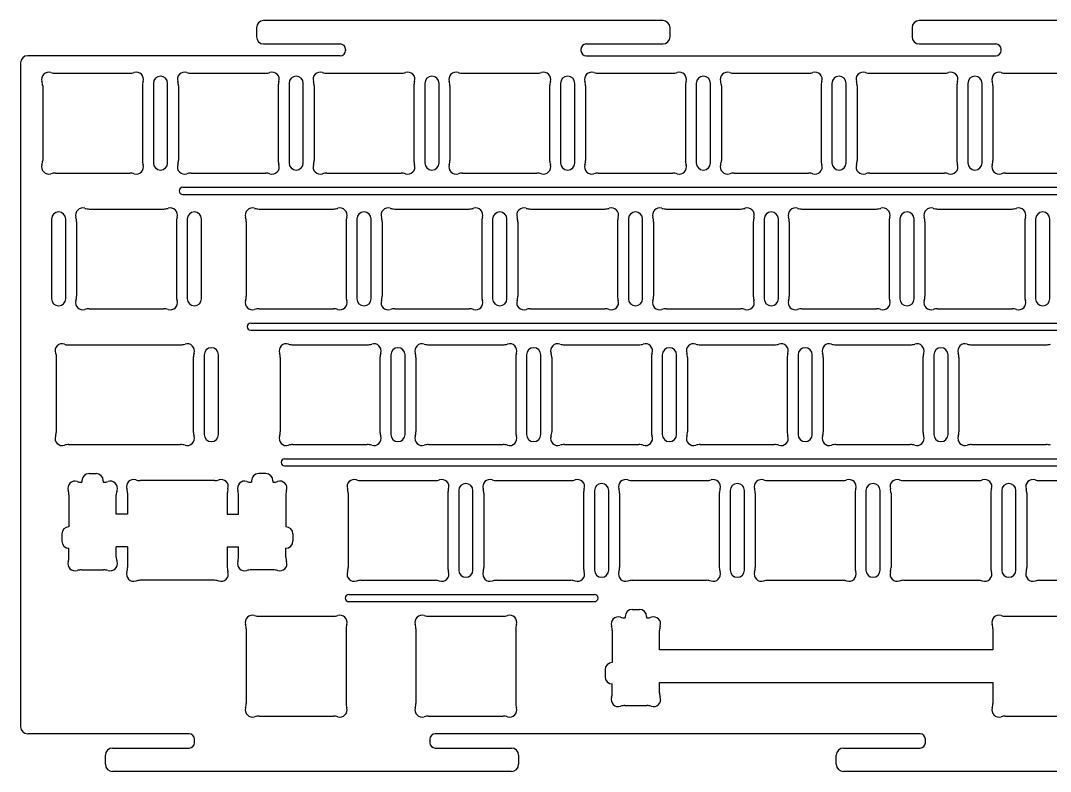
# Model space of a CAD drawing. Header units: millimetres. Extents: x 1946 to 2233, y 1790 to 1896.
# Drawn here: x 1946.2 to 2090.8, y 1790.2 to 1895.5 of the extents above; entities that cross this region are included whole.
import ezdxf

# ---------------------------------------------------------------- set-up
doc = ezdxf.new("R2010")
doc.units = ezdxf.units.MM

msp = doc.modelspace()

# ---------------------------------------------------------------- linework, layer by layer
for p, q in [((2036.37, 1895.51), (1980.34, 1895.51)), ((2128.37, 1895.51), (2072.34, 1895.51)), ((1979.34, 1894.51), (1979.34, 1893.23)), ((2037.37, 1893.23), (2037.37, 1894.51)), ((2071.34, 1894.51), (2071.34, 1893.23)), ((1980.34, 1892.23), (1991.09, 1892.23)), ((2025.62, 1892.23), (2036.37, 1892.23)), ((2072.34, 1892.23), (2083.09, 1892.23)), ((1991.09, 1890.58), (1947.23, 1890.58)), ((1991.84, 1891.48), (1991.84, 1891.33)), ((2024.87, 1891.48), (2024.87, 1891.33)), ((2025.62, 1890.58), (2083.09, 1890.58)), ((2083.84, 1891.33), (2083.84, 1891.48)), ((1946.23, 1889.58), (1946.23, 1796.43)), ((1951.11, 1888.12), (1961.55, 1888.12)), ((1970.16, 1888.12), (1980.6, 1888.12)), ((1989.21, 1888.12), (1999.65, 1888.12)), ((2008.26, 1888.12), (2018.7, 1888.12)), ((2027.31, 1888.12), (2037.75, 1888.12)), ((2046.36, 1888.12), (2056.8, 1888.12)), ((2065.41, 1888.12), (2075.85, 1888.12)), ((2084.46, 1888.12), (2094.9, 1888.12)), ((1949.33, 1886.34), (1949.33, 1875.9)), ((1963.33, 1886.34), (1963.33, 1875.9)), ((1964.86, 1886.71), (1964.86, 1875.54)), ((1966.86, 1875.54), (1966.86, 1886.71)), ((1968.38, 1886.34), (1968.38, 1875.9)), ((1982.38, 1886.34), (1982.38, 1875.9)), ((1983.91, 1886.71), (1983.91, 1875.54)), ((1985.91, 1875.54), (1985.91, 1886.71)), ((1987.43, 1886.34), (1987.43, 1875.9)), ((2001.43, 1886.34), (2001.43, 1875.9)), ((2002.96, 1886.71), (2002.96, 1875.54)), ((2004.96, 1875.54), (2004.96, 1886.71)), ((2006.48, 1886.34), (2006.48, 1875.9)), ((2020.48, 1886.34), (2020.48, 1875.9)), ((2022.01, 1886.71), (2022.01, 1875.54)), ((2024.01, 1875.54), (2024.01, 1886.71)), ((2025.53, 1886.34), (2025.53, 1875.9)), ((2039.53, 1886.34), (2039.53, 1875.9)), ((2041.06, 1886.71), (2041.06, 1875.54)), ((2043.06, 1875.54), (2043.06, 1886.71)), ((2044.58, 1886.34), (2044.58, 1875.9)), ((2058.58, 1886.34), (2058.58, 1875.9)), ((2060.1, 1886.71), (2060.1, 1875.54)), ((2062.1, 1875.54), (2062.1, 1886.71)), ((2063.63, 1886.34), (2063.63, 1875.9)), ((2077.63, 1886.34), (2077.63, 1875.9)), ((2079.16, 1886.71), (2079.16, 1875.54)), ((2081.16, 1875.54), (2081.16, 1886.71)), ((2082.68, 1886.34), (2082.68, 1875.9)), ((1951.11, 1874.12), (1961.55, 1874.12)), ((1970.16, 1874.12), (1980.6, 1874.12)), ((1989.21, 1874.12), (1999.65, 1874.12)), ((2008.26, 1874.12), (2018.7, 1874.12)), ((2027.31, 1874.12), (2037.75, 1874.12)), ((2046.36, 1874.12), (2056.8, 1874.12)), ((2065.41, 1874.12), (2075.85, 1874.12)), ((2084.46, 1874.12), (2094.9, 1874.12)), ((1969, 1872.12), (2192, 1872.12)), ((1969, 1871.12), (2192, 1871.12)), ((1955.87, 1869.07), (1966.31, 1869.07)), ((1979.69, 1869.07), (1990.13, 1869.07)), ((1998.74, 1869.07), (2009.18, 1869.07)), ((2017.79, 1869.07), (2028.23, 1869.07)), ((2036.84, 1869.07), (2047.28, 1869.07)), ((2055.89, 1869.07), (2066.33, 1869.07)), ((2074.93, 1869.07), (2085.38, 1869.07)), ((1950.56, 1867.66), (1950.56, 1856.49)), ((1952.56, 1856.49), (1952.56, 1867.66)), ((1954.09, 1867.29), (1954.09, 1856.85)), ((1968.09, 1867.29), (1968.09, 1856.85)), ((1969.62, 1867.66), (1969.62, 1856.49)), ((1971.62, 1856.49), (1971.62, 1867.66)), ((1977.91, 1867.29), (1977.91, 1856.85)), ((1991.91, 1867.29), (1991.91, 1856.85)), ((1993.43, 1867.66), (1993.43, 1856.49)), ((1995.43, 1856.49), (1995.43, 1867.66)), ((1996.96, 1867.29), (1996.96, 1856.85)), ((2010.96, 1867.29), (2010.96, 1856.85)), ((2012.48, 1867.66), (2012.48, 1856.49)), ((2014.48, 1856.49), (2014.48, 1867.66)), ((2016.01, 1867.29), (2016.01, 1856.85)), ((2030.01, 1867.29), (2030.01, 1856.85)), ((2031.53, 1867.66), (2031.53, 1856.49)), ((2033.53, 1856.49), (2033.53, 1867.66)), ((2035.06, 1867.29), (2035.06, 1856.85)), ((2049.06, 1867.29), (2049.06, 1856.85)), ((2050.58, 1867.66), (2050.58, 1856.49)), ((2052.58, 1856.49), (2052.58, 1867.66)), ((2054.11, 1867.29), (2054.11, 1856.85)), ((2068.11, 1867.29), (2068.11, 1856.85)), ((2069.63, 1867.66), (2069.63, 1856.49)), ((2071.63, 1856.49), (2071.63, 1867.66)), ((2073.15, 1867.29), (2073.15, 1856.85)), ((2087.15, 1867.29), (2087.15, 1856.85)), ((2088.68, 1867.66), (2088.68, 1856.49)), ((2090.68, 1856.49), (2090.68, 1867.66)), ((1955.87, 1855.07), (1966.31, 1855.07)), ((1979.69, 1855.07), (1990.13, 1855.07)), ((1998.74, 1855.07), (2009.18, 1855.07)), ((2017.79, 1855.07), (2028.23, 1855.07)), ((2036.84, 1855.07), (2047.28, 1855.07)), ((2055.89, 1855.07), (2066.33, 1855.07)), ((2074.93, 1855.07), (2085.38, 1855.07)), ((1978.52, 1853.07), (2192.88, 1853.07)), ((1978.52, 1852.07), (2192.88, 1852.07)), ((1952.6, 1850.02), (1968.69, 1850.02)), ((1984.45, 1850.02), (1994.89, 1850.02)), ((2003.5, 1850.02), (2013.94, 1850.02)), ((2022.55, 1850.02), (2032.99, 1850.02)), ((2041.6, 1850.02), (2052.04, 1850.02)), ((2060.65, 1850.02), (2071.09, 1850.02)), ((2079.7, 1850.02), (2090.14, 1850.02)), ((1951.21, 1848.63), (1951.21, 1837.69)), ((1972, 1848.61), (1972, 1837.44)), ((1974, 1837.44), (1974, 1848.61)), ((1998.19, 1848.61), (1998.19, 1837.44)), ((2000.19, 1837.44), (2000.19, 1848.61)), ((2017.24, 1848.61), (2017.24, 1837.44)), ((2019.24, 1837.44), (2019.24, 1848.61)), ((2036.29, 1848.61), (2036.29, 1837.44)), ((2038.29, 1837.44), (2038.29, 1848.61)), ((2055.34, 1848.61), (2055.34, 1837.44)), ((2057.34, 1837.44), (2057.34, 1848.61)), ((2074.39, 1848.61), (2074.39, 1837.44)), ((2076.39, 1837.44), (2076.39, 1848.61)), ((1970.47, 1848.24), (1970.47, 1837.8)), ((1982.67, 1848.24), (1982.67, 1837.8)), ((1996.67, 1848.24), (1996.67, 1837.8)), ((2001.72, 1848.24), (2001.72, 1837.8)), ((2015.72, 1848.24), (2015.72, 1837.8)), ((2020.77, 1848.24), (2020.77, 1837.8)), ((2034.77, 1848.24), (2034.77, 1837.8)), ((2039.82, 1848.24), (2039.82, 1837.8)), ((2053.82, 1848.24), (2053.82, 1837.8)), ((2058.87, 1848.24), (2058.87, 1837.8)), ((2072.87, 1848.24), (2072.87, 1837.8)), ((2077.92, 1848.24), (2077.92, 1837.8)), ((1953, 1836.02), (1968.69, 1836.02)), ((1984.45, 1836.02), (1994.89, 1836.02)), ((2003.5, 1836.02), (2013.94, 1836.02)), ((2022.55, 1836.02), (2032.99, 1836.02)), ((2041.6, 1836.02), (2052.04, 1836.02)), ((2060.65, 1836.02), (2071.09, 1836.02)), ((2079.7, 1836.02), (2090.14, 1836.02)), ((1983.29, 1834.02), (2187.17, 1834.02)), ((1983.29, 1833.02), (2187.17, 1833.02)), ((1955.84, 1831.94), (1956.84, 1831.94)), ((1980.64, 1831.94), (1979.64, 1831.94)), ((1954.79, 1830.74), (1954.84, 1830.74)), ((1954.84, 1830.94), (1954.84, 1830.74)), ((1957.84, 1830.94), (1957.84, 1830.74)), ((1957.88, 1830.74), (1957.84, 1830.74)), ((1973.46, 1830.97), (1963.02, 1830.97)), ((1978.59, 1830.74), (1978.64, 1830.74)), ((1978.64, 1830.94), (1978.64, 1830.74)), ((1981.64, 1830.94), (1981.64, 1830.74)), ((1981.68, 1830.74), (1981.64, 1830.74)), ((1993.97, 1830.97), (2004.41, 1830.97)), ((2013.02, 1830.97), (2023.46, 1830.97)), ((2032.07, 1830.97), (2042.51, 1830.97)), ((2051.12, 1830.97), (2061.57, 1830.97)), ((2070.17, 1830.97), (2080.62, 1830.97)), ((2089.22, 1830.97), (2099.67, 1830.97)), ((1953.01, 1828.96), (1953.01, 1824.47)), ((1959.66, 1826.27), (1959.66, 1828.96)), ((1961.24, 1829.19), (1961.24, 1826.27)), ((1975.24, 1829.19), (1975.24, 1826.27)), ((1976.81, 1826.27), (1976.81, 1828.96)), ((1983.46, 1828.96), (1983.46, 1824.47)), ((1992.19, 1829.19), (1992.19, 1818.75)), ((2006.19, 1829.19), (2006.19, 1818.75)), ((2007.72, 1829.56), (2007.72, 1818.39)), ((2009.72, 1818.39), (2009.72, 1829.56)), ((2011.24, 1829.19), (2011.24, 1818.75)), ((2025.24, 1829.19), (2025.24, 1818.75)), ((2026.77, 1829.56), (2026.77, 1818.39)), ((2028.77, 1818.39), (2028.77, 1829.56)), ((2030.29, 1829.19), (2030.29, 1818.75)), ((2044.29, 1829.19), (2044.29, 1818.75)), ((2045.82, 1829.56), (2045.82, 1818.39)), ((2047.82, 1818.39), (2047.82, 1829.56)), ((2049.34, 1829.19), (2049.34, 1818.75)), ((2063.34, 1829.19), (2063.34, 1818.75)), ((2064.87, 1829.56), (2064.87, 1818.39)), ((2066.87, 1818.39), (2066.87, 1829.56)), ((2068.39, 1829.19), (2068.39, 1818.75)), ((2082.39, 1829.19), (2082.39, 1818.75)), ((2083.92, 1829.56), (2083.92, 1818.39)), ((2085.92, 1818.39), (2085.92, 1829.56)), ((2087.44, 1829.19), (2087.44, 1818.75)), ((1961.24, 1826.27), (1959.66, 1826.27)), ((1975.24, 1826.27), (1976.81, 1826.27)), ((1952.01, 1823.47), (1952.01, 1822.47)), ((1984.46, 1823.47), (1984.46, 1822.47)), ((1953.01, 1820.22), (1953.01, 1821.47)), ((1959.66, 1820.22), (1959.66, 1821.67)), ((1961.24, 1821.67), (1959.66, 1821.67)), ((1961.24, 1821.67), (1961.24, 1818.75)), ((1975.24, 1821.67), (1976.81, 1821.67)), ((1975.24, 1821.67), (1975.24, 1818.75)), ((1976.81, 1820.22), (1976.81, 1821.67)), ((1983.46, 1820.22), (1983.46, 1821.47)), ((1954.79, 1818.44), (1957.88, 1818.44)), ((1981.68, 1818.44), (1978.59, 1818.44)), ((1973.46, 1816.97), (1963.02, 1816.97)), ((1993.97, 1816.97), (2004.41, 1816.97)), ((2013.02, 1816.97), (2023.46, 1816.97)), ((2032.07, 1816.97), (2042.51, 1816.97)), ((2051.12, 1816.97), (2061.57, 1816.97)), ((2070.17, 1816.97), (2080.62, 1816.97)), ((2089.22, 1816.97), (2099.67, 1816.97)), ((1992.29, 1814.98), (2026.77, 1814.98)), ((1992.29, 1813.98), (2026.77, 1813.98)), ((2032.08, 1812.89), (2033.08, 1812.89)), ((1979.69, 1811.92), (1990.13, 1811.92)), ((2003.5, 1811.92), (2013.94, 1811.92)), ((2031.04, 1811.69), (2031.08, 1811.69)), ((2031.08, 1811.89), (2031.08, 1811.69)), ((2034.08, 1811.89), (2034.08, 1811.69)), ((2034.13, 1811.69), (2034.08, 1811.69)), ((2084.46, 1811.92), (2094.9, 1811.92)), ((1977.91, 1810.14), (1977.91, 1799.7)), ((1991.91, 1810.14), (1991.91, 1799.7)), ((2001.72, 1810.14), (2001.72, 1799.7)), ((2015.72, 1810.14), (2015.72, 1799.7)), ((2029.26, 1809.91), (2029.26, 1805.42)), ((2035.91, 1807.22), (2035.91, 1809.91)), ((2082.68, 1810.14), (2082.68, 1807.22)), ((2028.26, 1804.42), (2028.26, 1803.42)), ((2029.26, 1801.17), (2029.26, 1802.42)), ((2035.91, 1801.17), (2035.91, 1802.62)), ((2082.68, 1802.62), (2082.68, 1799.7)), ((2031.04, 1799.39), (2034.13, 1799.39)), ((1979.69, 1797.92), (1990.13, 1797.92)), ((2003.5, 1797.92), (2013.94, 1797.92)), ((2084.46, 1797.92), (2094.9, 1797.92)), ((1969.88, 1795.43), (1947.23, 1795.43)), ((2072.46, 1795.43), (2004.41, 1795.43)), ((1970.63, 1794.18), (1970.63, 1794.68)), ((2003.66, 1794.68), (2003.66, 1794.18)), ((2073.21, 1794.18), (2073.21, 1794.68)), ((1958.13, 1791.15), (1958.13, 1792.43)), ((1959.13, 1793.43), (1969.88, 1793.43)), ((2004.41, 1793.43), (2015.13, 1793.43)), ((2016.13, 1792.43), (2016.13, 1791.15)), ((2060.71, 1791.15), (2060.71, 1792.43)), ((2061.71, 1793.43), (2072.46, 1793.43)), ((2015.13, 1790.15), (1959.13, 1790.15)), ((2117.71, 1790.15), (2061.71, 1790.15))]:
    msp.add_line(p, q)
at = {"color": 0}
for p, q in [((2082.68, 1807.22), (2035.91, 1807.22)), ((2035.91, 1802.62), (2082.68, 1802.62))]:
    msp.add_line(p, q, dxfattribs=at)
for points in [[(1952.37, 1850.12), (1952.6, 1850.02)], [(1951.12, 1848.86), (1951.21, 1848.63)]]:
    msp.add_lwpolyline(points)
for centre, radius, start, end in [((1980.34, 1894.51), 1, 90, 180), ((2036.37, 1894.51), 1, 0, 90), ((2072.34, 1894.51), 1, 90, 180), ((1980.34, 1893.23), 1, 180, 270), ((1991.09, 1891.48), 0.75, 0, 90), ((2025.62, 1891.48), 0.75, 90, 180), ((2036.37, 1893.23), 1, 270, 0), ((2072.34, 1893.23), 1, 180, 270), ((2083.09, 1891.48), 0.75, 360, 90), ((1947.23, 1889.58), 1, 90, 180), ((1991.09, 1891.33), 0.75, 270, 0), ((2025.62, 1891.33), 0.75, 180, 270), ((2083.09, 1891.33), 0.75, 270, 360), ((1950.18, 1887.27), 1, 72.0237, 197.9763), ((1951.11, 1890.12), 2, 252.0237, 270), ((1961.55, 1890.12), 2, 270, 287.9763), ((1962.48, 1887.27), 1, 342.0237, 107.9763), ((1965.86, 1886.71), 1, 0, 180), ((1969.23, 1887.27), 1, 72.0237, 197.9763), ((1970.16, 1890.12), 2, 252.0237, 270), ((1980.6, 1890.12), 2, 270, 287.9763), ((1981.53, 1887.27), 1, 342.0237, 107.9763), ((1984.91, 1886.71), 1, 0, 180), ((1988.28, 1887.27), 1, 72.0237, 197.9763), ((1989.21, 1890.12), 2, 252.0237, 270), ((1999.65, 1890.12), 2, 270, 287.9763), ((2000.58, 1887.27), 1, 342.0237, 107.9763), ((2003.96, 1886.71), 1, 0, 180), ((2007.33, 1887.27), 1, 72.0237, 197.9763), ((2008.26, 1890.12), 2, 252.0237, 270), ((2018.7, 1890.12), 2, 270, 287.9763), ((2019.63, 1887.27), 1, 342.0237, 107.9763), ((2023.01, 1886.71), 1, 0, 180), ((2026.38, 1887.27), 1, 72.0237, 197.9763), ((2027.31, 1890.12), 2, 252.0237, 270), ((2037.75, 1890.12), 2, 270, 287.9763), ((2038.68, 1887.27), 1, 342.0237, 107.9763), ((2042.06, 1886.71), 1, 0, 180), ((2045.43, 1887.27), 1, 72.0237, 197.9763), ((2046.36, 1890.12), 2, 252.0237, 270), ((2056.8, 1890.12), 2, 270, 287.9763), ((2057.73, 1887.27), 1, 342.0237, 107.9763), ((2061.1, 1886.71), 1, 0, 180), ((2064.48, 1887.27), 1, 72.0237, 197.9763), ((2065.41, 1890.12), 2, 252.0237, 270), ((2075.85, 1890.12), 2, 270, 287.9763), ((2076.78, 1887.27), 1, 342.0237, 107.9763), ((2080.16, 1886.71), 1, 0, 180), ((2083.54, 1887.27), 1, 72.0237, 197.9763), ((2084.46, 1890.12), 2, 252.0237, 270), ((1947.33, 1886.34), 2, 0, 17.9763), ((1965.33, 1886.34), 2, 162.0237, 180), ((1966.38, 1886.34), 2, 0, 17.9763), ((1984.38, 1886.34), 2, 162.0237, 180), ((1985.43, 1886.34), 2, 0, 17.9763), ((2003.43, 1886.34), 2, 162.0237, 180), ((2004.48, 1886.34), 2, 0, 17.9763), ((2022.48, 1886.34), 2, 162.0237, 180), ((2023.53, 1886.34), 2, 0, 17.9763), ((2041.53, 1886.34), 2, 162.0237, 180), ((2042.58, 1886.34), 2, 0, 17.9763), ((2060.58, 1886.34), 2, 162.0237, 180), ((2061.63, 1886.34), 2, 0, 17.9763), ((2079.63, 1886.34), 2, 162.0237, 180), ((2080.68, 1886.34), 2, 0, 17.9763), ((1950.18, 1874.98), 1, 162.0237, 287.9763), ((1947.33, 1875.9), 2, 342.0237, 0), ((1962.48, 1874.98), 1, 252.0237, 17.9763), ((1965.33, 1875.9), 2, 180, 197.9763), ((1965.86, 1875.54), 1, 180, 360), ((1969.23, 1874.98), 1, 162.0237, 287.9763), ((1966.38, 1875.9), 2, 342.0237, 0), ((1981.53, 1874.98), 1, 252.0237, 17.9763), ((1984.38, 1875.9), 2, 180, 197.9763), ((1984.91, 1875.54), 1, 180, 360), ((1988.28, 1874.98), 1, 162.0237, 287.9763), ((1985.43, 1875.9), 2, 342.0237, 0), ((2000.58, 1874.98), 1, 252.0237, 17.9763), ((2003.43, 1875.9), 2, 180, 197.9763), ((2003.96, 1875.54), 1, 180, 360), ((2007.33, 1874.98), 1, 162.0237, 287.9763), ((2004.48, 1875.9), 2, 342.0237, 0), ((2019.63, 1874.98), 1, 252.0237, 17.9763), ((2022.48, 1875.9), 2, 180, 197.9763), ((2023.01, 1875.54), 1, 180, 360), ((2026.38, 1874.98), 1, 162.0237, 287.9763), ((2023.53, 1875.9), 2, 342.0237, 0), ((2038.68, 1874.98), 1, 252.0237, 17.9763), ((2041.53, 1875.9), 2, 180, 197.9763), ((2042.06, 1875.54), 1, 180, 360), ((2045.43, 1874.98), 1, 162.0237, 287.9763), ((2042.58, 1875.9), 2, 342.0237, 0), ((2057.73, 1874.98), 1, 252.0237, 17.9763), ((2060.58, 1875.9), 2, 180, 197.9763), ((2061.1, 1875.54), 1, 180, 360), ((2064.48, 1874.98), 1, 162.0237, 287.9763), ((2061.63, 1875.9), 2, 342.0237, 0), ((2076.78, 1874.98), 1, 252.0237, 17.9763), ((2079.63, 1875.9), 2, 180, 197.9763), ((2080.16, 1875.54), 1, 180, 360), ((2083.54, 1874.98), 1, 162.0237, 287.9763), ((2080.68, 1875.9), 2, 342.0237, 0), ((1951.11, 1872.12), 2, 90, 107.9763), ((1961.55, 1872.12), 2, 72.0237, 90), ((1970.16, 1872.12), 2, 90, 107.9763), ((1980.6, 1872.12), 2, 72.0237, 90), ((1989.21, 1872.12), 2, 90, 107.9763), ((1999.65, 1872.12), 2, 72.0237, 90), ((2008.26, 1872.12), 2, 90, 107.9763), ((2018.7, 1872.12), 2, 72.0237, 90), ((2027.31, 1872.12), 2, 90, 107.9763), ((2037.75, 1872.12), 2, 72.0237, 90), ((2046.36, 1872.12), 2, 90, 107.9763), ((2056.8, 1872.12), 2, 72.0237, 90), ((2065.41, 1872.12), 2, 90, 107.9763), ((2075.85, 1872.12), 2, 72.0237, 90), ((2084.46, 1872.12), 2, 90, 107.9763), ((1969, 1871.62), 0.5, 90, 270), ((1954.95, 1868.22), 1, 72.0237, 197.9763), ((1955.87, 1871.07), 2, 252.0237, 270), ((1966.31, 1871.07), 2, 270, 287.9763), ((1967.24, 1868.22), 1, 342.0237, 107.9763), ((1978.76, 1868.22), 1, 72.0237, 197.9763), ((1979.69, 1871.07), 2, 252.0237, 270), ((1990.13, 1871.07), 2, 270, 287.9763), ((1991.05, 1868.22), 1, 342.0237, 107.9763), ((1997.81, 1868.22), 1, 72.0237, 197.9763), ((1998.74, 1871.07), 2, 252.0237, 270), ((2009.18, 1871.07), 2, 270, 287.9763), ((2010.1, 1868.22), 1, 342.0237, 107.9763), ((2016.86, 1868.22), 1, 72.0237, 197.9763), ((2017.79, 1871.07), 2, 252.0237, 270), ((2028.23, 1871.07), 2, 270, 287.9763), ((2029.15, 1868.22), 1, 342.0237, 107.9763), ((2035.91, 1868.22), 1, 72.0237, 197.9763), ((2036.84, 1871.07), 2, 252.0237, 270), ((2047.28, 1871.07), 2, 270, 287.9763), ((2048.2, 1868.22), 1, 342.0237, 107.9763), ((2054.96, 1868.22), 1, 72.0237, 197.9763), ((2055.89, 1871.07), 2, 252.0237, 270), ((2066.33, 1871.07), 2, 270, 287.9763), ((2067.25, 1868.22), 1, 342.0237, 107.9763), ((2074.01, 1868.22), 1, 72.0237, 197.9763), ((2074.93, 1871.07), 2, 252.0237, 270), ((2085.38, 1871.07), 2, 270, 287.9763), ((2086.3, 1868.22), 1, 342.0237, 107.9763), ((1951.56, 1867.66), 1, 0, 180), ((1952.09, 1867.29), 2, 0, 17.9763), ((1970.09, 1867.29), 2, 162.0237, 180), ((1970.62, 1867.66), 1, 0, 180), ((1975.91, 1867.29), 2, 0, 17.9763), ((1993.91, 1867.29), 2, 162.0237, 180), ((1994.43, 1867.66), 1, 0, 180), ((1994.96, 1867.29), 2, 0, 17.9763), ((2012.96, 1867.29), 2, 162.0237, 180), ((2013.48, 1867.66), 1, 0, 180), ((2014.01, 1867.29), 2, 0, 17.9763), ((2032.01, 1867.29), 2, 162.0237, 180), ((2032.53, 1867.66), 1, 0, 180), ((2033.06, 1867.29), 2, 0, 17.9763), ((2051.06, 1867.29), 2, 162.0237, 180), ((2051.58, 1867.66), 1, 0, 180), ((2052.11, 1867.29), 2, 0, 17.9763), ((2070.11, 1867.29), 2, 162.0237, 180), ((2070.63, 1867.66), 1, 0, 180), ((2071.15, 1867.29), 2, 0, 17.9763), ((2089.15, 1867.29), 2, 162.0237, 180), ((2089.68, 1867.66), 1, 0, 180), ((1951.56, 1856.49), 1, 180, 360), ((1954.95, 1855.93), 1, 162.0237, 287.9763), ((1952.09, 1856.85), 2, 342.0237, 0), ((1967.24, 1855.93), 1, 252.0237, 17.9763), ((1970.09, 1856.85), 2, 180, 197.9763), ((1970.62, 1856.49), 1, 180, 360), ((1978.76, 1855.93), 1, 162.0237, 287.9763), ((1975.91, 1856.85), 2, 342.0237, 0), ((1991.05, 1855.93), 1, 252.0237, 17.9763), ((1993.91, 1856.85), 2, 180, 197.9763), ((1994.43, 1856.49), 1, 180, 360), ((1997.81, 1855.93), 1, 162.0237, 287.9763), ((1994.96, 1856.85), 2, 342.0237, 0), ((2010.1, 1855.93), 1, 252.0237, 17.9763), ((2012.96, 1856.85), 2, 180, 197.9763), ((2013.48, 1856.49), 1, 180, 360), ((2016.86, 1855.93), 1, 162.0237, 287.9763), ((2014.01, 1856.85), 2, 342.0237, 0), ((2029.15, 1855.93), 1, 252.0237, 17.9763), ((2032.01, 1856.85), 2, 180, 197.9763), ((2032.53, 1856.49), 1, 180, 360), ((2035.91, 1855.93), 1, 162.0237, 287.9763), ((2033.06, 1856.85), 2, 342.0237, 0), ((2048.2, 1855.93), 1, 252.0237, 17.9763), ((2051.06, 1856.85), 2, 180, 197.9763), ((2051.58, 1856.49), 1, 180, 360), ((2054.96, 1855.93), 1, 162.0237, 287.9763), ((2052.11, 1856.85), 2, 342.0237, 0), ((2067.25, 1855.93), 1, 252.0237, 17.9763), ((2070.11, 1856.85), 2, 180, 197.9763), ((2070.63, 1856.49), 1, 180, 360), ((2074.01, 1855.93), 1, 162.0237, 287.9763), ((2071.15, 1856.85), 2, 342.0237, 0), ((2086.3, 1855.93), 1, 252.0237, 17.9763), ((2089.15, 1856.85), 2, 180, 197.9763), ((2089.68, 1856.49), 1, 180, 360), ((1955.87, 1853.07), 2, 90, 107.9763), ((1966.31, 1853.07), 2, 72.0237, 90), ((1979.69, 1853.07), 2, 90, 107.9763), ((1990.13, 1853.07), 2, 72.0237, 90), ((1998.74, 1853.07), 2, 90, 107.9763), ((2009.18, 1853.07), 2, 72.0237, 90), ((2017.79, 1853.07), 2, 90, 107.9763), ((2028.23, 1853.07), 2, 72.0237, 90), ((2036.84, 1853.07), 2, 90, 107.9763), ((2047.28, 1853.07), 2, 72.0237, 90), ((2055.89, 1853.07), 2, 90, 107.9763), ((2066.33, 1853.07), 2, 72.0237, 90), ((2074.93, 1853.07), 2, 90, 107.9763), ((2085.38, 1853.07), 2, 72.0237, 90), ((1978.52, 1852.57), 0.5, 90, 270), ((1952.07, 1849.17), 1, 72.0237, 197.9763), ((1968.69, 1852.02), 2, 270, 287.9763), ((1969.62, 1849.17), 1, 342.0237, 107.9763), ((1983.52, 1849.17), 1, 72.0237, 197.9763), ((1984.45, 1852.02), 2, 252.0237, 270), ((1994.89, 1852.02), 2, 270, 287.9763), ((1995.82, 1849.17), 1, 342.0237, 107.9763), ((2002.57, 1849.17), 1, 72.0237, 197.9763), ((2003.5, 1852.02), 2, 252.0237, 270), ((2013.94, 1852.02), 2, 270, 287.9763), ((2014.87, 1849.17), 1, 342.0237, 107.9763), ((2021.62, 1849.17), 1, 72.0237, 197.9763), ((2022.55, 1852.02), 2, 252.0237, 270), ((2032.99, 1852.02), 2, 270, 287.9763), ((2033.92, 1849.17), 1, 342.0237, 107.9763), ((2040.67, 1849.17), 1, 72.0237, 197.9763), ((2041.6, 1852.02), 2, 252.0237, 270), ((2052.04, 1852.02), 2, 270, 287.9763), ((2052.97, 1849.17), 1, 342.0237, 107.9763), ((2059.72, 1849.17), 1, 72.0237, 197.9763), ((2060.65, 1852.02), 2, 252.0237, 270), ((2071.09, 1852.02), 2, 270, 287.9763), ((2072.02, 1849.17), 1, 342.0237, 107.9763), ((2078.77, 1849.17), 1, 72.0237, 197.9763), ((2079.7, 1852.02), 2, 252.0237, 270), ((2090.14, 1852.02), 2, 270, 287.9763), ((1972.47, 1848.24), 2, 162.0237, 180), ((1973, 1848.61), 1, 0, 180), ((1980.67, 1848.24), 2, 0, 17.9763), ((1998.67, 1848.24), 2, 162.0237, 180), ((1999.19, 1848.61), 1, 0, 180), ((1999.72, 1848.24), 2, 0, 17.9763), ((2017.72, 1848.24), 2, 162.0237, 180), ((2018.24, 1848.61), 1, 0, 180), ((2018.77, 1848.24), 2, 0, 17.9763), ((2036.77, 1848.24), 2, 162.0237, 180), ((2037.29, 1848.61), 1, 0, 180), ((2037.82, 1848.24), 2, 0, 17.9763), ((2055.82, 1848.24), 2, 162.0237, 180), ((2056.34, 1848.61), 1, 0, 180), ((2056.87, 1848.24), 2, 0, 17.9763), ((2074.87, 1848.24), 2, 162.0237, 180), ((2075.39, 1848.61), 1, 0, 180), ((2075.92, 1848.24), 2, 0, 17.9763), ((1952.07, 1836.88), 1, 162.0237, 287.9763), ((1949.22, 1837.8), 2, 342.0237, 356.8614), ((1969.62, 1836.88), 1, 252.0237, 17.9763), ((1972.47, 1837.8), 2, 180, 197.9763), ((1973, 1837.44), 1, 180, 360), ((1983.52, 1836.88), 1, 162.0237, 287.9763), ((1980.67, 1837.8), 2, 342.0237, 0), ((1995.82, 1836.88), 1, 252.0237, 17.9763), ((1998.67, 1837.8), 2, 180, 197.9763), ((1999.19, 1837.44), 1, 180, 360), ((2002.57, 1836.88), 1, 162.0237, 287.9763), ((1999.72, 1837.8), 2, 342.0237, 0), ((2014.87, 1836.88), 1, 252.0237, 17.9763), ((2017.72, 1837.8), 2, 180, 197.9763), ((2018.24, 1837.44), 1, 180, 360), ((2021.62, 1836.88), 1, 162.0237, 287.9763), ((2018.77, 1837.8), 2, 342.0237, 0), ((2033.92, 1836.88), 1, 252.0237, 17.9763), ((2036.77, 1837.8), 2, 180, 197.9763), ((2037.29, 1837.44), 1, 180, 360), ((2040.67, 1836.88), 1, 162.0237, 287.9763), ((2037.82, 1837.8), 2, 342.0237, 0), ((2052.97, 1836.88), 1, 252.0237, 17.9763), ((2055.82, 1837.8), 2, 180, 197.9763), ((2056.34, 1837.44), 1, 180, 360), ((2059.72, 1836.88), 1, 162.0237, 287.9763), ((2056.87, 1837.8), 2, 342.0237, 0), ((2072.02, 1836.88), 1, 252.0237, 17.9763), ((2074.87, 1837.8), 2, 180, 197.9763), ((2075.39, 1837.44), 1, 180, 360), ((2078.77, 1836.88), 1, 162.0237, 287.9763), ((2075.92, 1837.8), 2, 342.0237, 0), ((1953, 1834.02), 2, 90, 107.9763), ((1968.69, 1834.02), 2, 72.0237, 90), ((1984.45, 1834.02), 2, 90, 107.9763), ((1994.89, 1834.02), 2, 72.0237, 90), ((2003.5, 1834.02), 2, 90, 107.9763), ((2013.94, 1834.02), 2, 72.0237, 90), ((2022.55, 1834.02), 2, 90, 107.9763), ((2032.99, 1834.02), 2, 72.0237, 90), ((2041.6, 1834.02), 2, 90, 107.9763), ((2052.04, 1834.02), 2, 72.0237, 90), ((2060.65, 1834.02), 2, 90, 107.9763), ((2071.09, 1834.02), 2, 72.0237, 90), ((2079.7, 1834.02), 2, 90, 107.9763), ((2090.14, 1834.02), 2, 72.0237, 90), ((1983.29, 1833.52), 0.5, 90, 270), ((1955.84, 1830.94), 1, 90, 180), ((1956.84, 1830.94), 1, 360, 90), ((1962.09, 1830.12), 1, 72.0237, 197.9763), ((1974.38, 1830.12), 1, 342.0237, 107.9763), ((1979.64, 1830.94), 1, 90, 180), ((1980.64, 1830.94), 1, 0, 90), ((1993.05, 1830.12), 1, 72.0237, 197.9763), ((2005.34, 1830.12), 1, 342.0237, 107.9763), ((2012.1, 1830.12), 1, 72.0237, 197.9763), ((2024.39, 1830.12), 1, 342.0237, 107.9763), ((2031.15, 1830.12), 1, 72.0237, 197.9763), ((2043.44, 1830.12), 1, 342.0237, 107.9763), ((2050.2, 1830.12), 1, 72.0237, 197.9763), ((2062.49, 1830.12), 1, 342.0237, 107.9763), ((2069.25, 1830.12), 1, 72.0237, 197.9763), ((2081.54, 1830.12), 1, 342.0237, 107.9763), ((2088.3, 1830.12), 1, 72.0237, 197.9763), ((1953.87, 1829.89), 1, 72.0237, 197.9763), ((1954.79, 1832.74), 2, 252.0237, 270), ((1957.88, 1832.74), 2, 270, 287.9763), ((1958.81, 1829.89), 1, 342.0237, 107.9763), ((1959.24, 1829.19), 2, 0, 17.9763), ((1963.02, 1832.97), 2, 252.0237, 270), ((1973.46, 1832.97), 2, 270, 287.9763), ((1977.24, 1829.19), 2, 162.0237, 180), ((1977.67, 1829.89), 1, 72.0237, 197.9763), ((1978.59, 1832.74), 2, 252.0237, 270), ((1981.68, 1832.74), 2, 270, 287.9763), ((1982.61, 1829.89), 1, 342.0237, 107.9763), ((1990.19, 1829.19), 2, 0, 17.9763), ((1993.97, 1832.97), 2, 252.0237, 270), ((2004.41, 1832.97), 2, 270, 287.9763), ((2008.19, 1829.19), 2, 162.0237, 180), ((2008.72, 1829.56), 1, 0, 180), ((2009.24, 1829.19), 2, 0, 17.9763), ((2013.02, 1832.97), 2, 252.0237, 270), ((2023.46, 1832.97), 2, 270, 287.9763), ((2027.24, 1829.19), 2, 162.0237, 180), ((2027.77, 1829.56), 1, 0, 180), ((2028.29, 1829.19), 2, 0, 17.9763), ((2032.07, 1832.97), 2, 252.0237, 270), ((2042.51, 1832.97), 2, 270, 287.9763), ((2046.29, 1829.19), 2, 162.0237, 180), ((2046.82, 1829.56), 1, 0, 180), ((2047.34, 1829.19), 2, 0, 17.9763), ((2051.12, 1832.97), 2, 252.0237, 270), ((2061.57, 1832.97), 2, 270, 287.9763), ((2065.34, 1829.19), 2, 162.0237, 180), ((2065.87, 1829.56), 1, 0, 180), ((2066.39, 1829.19), 2, 0, 17.9763), ((2070.17, 1832.97), 2, 252.0237, 270), ((2080.62, 1832.97), 2, 270, 287.9763), ((2084.39, 1829.19), 2, 162.0237, 180), ((2084.92, 1829.56), 1, 0, 180), ((2085.44, 1829.19), 2, 0, 17.9763), ((2089.22, 1832.97), 2, 252.0237, 270), ((1951.01, 1828.96), 2, 0, 17.9763), ((1961.66, 1828.96), 2, 162.0237, 180), ((1974.81, 1828.96), 2, 0, 17.9763), ((1985.46, 1828.96), 2, 162.0237, 180), ((1953.01, 1823.47), 1, 90, 180), ((1983.46, 1823.47), 1, 0, 90), ((1953.01, 1822.47), 1, 180, 270), ((1983.46, 1822.47), 1, 270, 0), ((1953.87, 1819.3), 1, 162.0237, 287.9763), ((1951.01, 1820.22), 2, 342.0237, 0), ((1958.81, 1819.3), 1, 252.0237, 17.9763), ((1961.66, 1820.22), 2, 180, 197.9763), ((1977.67, 1819.3), 1, 162.0237, 287.9763), ((1974.81, 1820.22), 2, 342.0237, 0), ((1982.61, 1819.3), 1, 252.0237, 17.9763), ((1985.46, 1820.22), 2, 180, 197.9763), ((1954.79, 1816.44), 2, 90, 107.9763), ((1957.88, 1816.44), 2, 72.0237, 90), ((1962.09, 1817.83), 1, 162.0237, 287.9763), ((1959.24, 1818.75), 2, 342.0237, 0), ((1974.38, 1817.83), 1, 252.0237, 17.9763), ((1977.24, 1818.75), 2, 180, 197.9763), ((1978.59, 1816.44), 2, 90, 107.9763), ((1981.68, 1816.44), 2, 72.0237, 90), ((1993.05, 1817.83), 1, 162.0237, 287.9763), ((1990.19, 1818.75), 2, 342.0237, 0), ((2005.34, 1817.83), 1, 252.0237, 17.9763), ((2008.19, 1818.75), 2, 180, 197.9763), ((2008.72, 1818.39), 1, 180, 360), ((2012.1, 1817.83), 1, 162.0237, 287.9763), ((2009.24, 1818.75), 2, 342.0237, 0), ((2024.39, 1817.83), 1, 252.0237, 17.9763), ((2027.24, 1818.75), 2, 180, 197.9763), ((2027.77, 1818.39), 1, 180, 360), ((2031.15, 1817.83), 1, 162.0237, 287.9763), ((2028.29, 1818.75), 2, 342.0237, 0), ((2043.44, 1817.83), 1, 252.0237, 17.9763), ((2046.29, 1818.75), 2, 180, 197.9763), ((2046.82, 1818.39), 1, 180, 360), ((2050.2, 1817.83), 1, 162.0237, 287.9763), ((2047.34, 1818.75), 2, 342.0237, 0), ((2062.49, 1817.83), 1, 252.0237, 17.9763), ((2065.34, 1818.75), 2, 180, 197.9763), ((2065.87, 1818.39), 1, 180, 360), ((2069.25, 1817.83), 1, 162.0237, 287.9763), ((2066.39, 1818.75), 2, 342.0237, 0), ((2081.54, 1817.83), 1, 252.0237, 17.9763), ((2084.39, 1818.75), 2, 180, 197.9763), ((2084.92, 1818.39), 1, 180, 360), ((2088.3, 1817.83), 1, 162.0237, 287.9763), ((2085.44, 1818.75), 2, 342.0237, 0), ((1963.02, 1814.97), 2, 90, 107.9763), ((1973.46, 1814.97), 2, 72.0237, 90), ((1993.97, 1814.97), 2, 90, 107.9763), ((2004.41, 1814.97), 2, 72.0237, 90), ((2013.02, 1814.97), 2, 90, 107.9763), ((2023.46, 1814.97), 2, 72.0237, 90), ((2032.07, 1814.97), 2, 90, 107.9763), ((2042.51, 1814.97), 2, 72.0237, 90), ((2051.12, 1814.97), 2, 90, 107.9763), ((2061.57, 1814.97), 2, 72.0237, 90), ((2070.17, 1814.97), 2, 90, 107.9763), ((2080.62, 1814.97), 2, 72.0237, 90), ((2089.22, 1814.97), 2, 90, 107.9763), ((1992.29, 1814.48), 0.5, 90, 270), ((2032.08, 1811.89), 1, 90, 180), ((2033.08, 1811.89), 1, 360, 90), ((1978.76, 1811.07), 1, 72.0237, 197.9763), ((1979.69, 1813.92), 2, 252.0237, 270), ((1990.13, 1813.92), 2, 270, 287.9763), ((1991.05, 1811.07), 1, 342.0237, 107.9763), ((2002.57, 1811.07), 1, 72.0237, 197.9763), ((2003.5, 1813.92), 2, 252.0237, 270), ((2013.94, 1813.92), 2, 270, 287.9763), ((2014.87, 1811.07), 1, 342.0237, 107.9763), ((2030.11, 1810.84), 1, 72.0237, 197.9763), ((2031.04, 1813.69), 2, 252.0237, 270), ((2034.13, 1813.69), 2, 270, 287.9763), ((2035.05, 1810.84), 1, 342.0237, 107.9763), ((2083.54, 1811.07), 1, 72.0237, 197.9763), ((2084.46, 1813.92), 2, 252.0237, 270), ((1975.91, 1810.14), 2, 0, 17.9763), ((1993.91, 1810.14), 2, 162.0237, 180), ((1999.72, 1810.14), 2, 0, 17.9763), ((2017.72, 1810.14), 2, 162.0237, 180), ((2027.26, 1809.91), 2, 0, 17.9763), ((2037.91, 1809.91), 2, 162.0237, 180), ((2080.68, 1810.14), 2, 0, 17.9763), ((2029.26, 1804.42), 1, 90, 180), ((2029.26, 1803.42), 1, 180, 270), ((2027.26, 1801.17), 2, 342.0237, 0), ((2037.91, 1801.17), 2, 180, 197.9763), ((1975.91, 1799.7), 2, 342.0237, 0), ((1993.91, 1799.7), 2, 180, 197.9763), ((1999.72, 1799.7), 2, 342.0237, 0), ((2017.72, 1799.7), 2, 180, 197.9763), ((2030.11, 1800.25), 1, 162.0237, 287.9763), ((2031.04, 1797.39), 2, 90, 107.9763), ((2034.13, 1797.39), 2, 72.0237, 90), ((2035.05, 1800.25), 1, 252.0237, 17.9763), ((2080.68, 1799.7), 2, 342.0237, 0), ((1978.76, 1798.78), 1, 162.0237, 287.9763), ((1979.69, 1795.92), 2, 90, 107.9763), ((1990.13, 1795.92), 2, 72.0237, 90), ((1991.05, 1798.78), 1, 252.0237, 17.9763), ((2002.57, 1798.78), 1, 162.0237, 287.9763), ((2003.5, 1795.92), 2, 90, 107.9763), ((2013.94, 1795.92), 2, 72.0237, 90), ((2014.87, 1798.78), 1, 252.0237, 17.9763), ((2083.54, 1798.78), 1, 162.0237, 287.9763), ((2084.46, 1795.92), 2, 90, 107.9763), ((1947.23, 1796.43), 1, 180, 270), ((1969.88, 1794.68), 0.75, 0, 90), ((2004.41, 1794.68), 0.75, 90, 180), ((2072.46, 1794.68), 0.75, 0, 90), ((1969.88, 1794.18), 0.75, 270, 0), ((2004.41, 1794.18), 0.75, 180, 270), ((2072.46, 1794.18), 0.75, 270, 0), ((1959.13, 1792.43), 1, 90, 180), ((2015.13, 1792.43), 1, 0, 90), ((2061.71, 1792.43), 1, 90, 180), ((1959.13, 1791.15), 1, 180, 270), ((2015.13, 1791.15), 1, 270, 0), ((2061.71, 1791.15), 1, 180, 270)]:
    msp.add_arc(centre, radius, start, end)
at = {"linetype": 'Continuous'}
msp.add_arc((2026.77, 1814.48), 0.5, 270, 90, dxfattribs=at)

doc.saveas('drawing.dxf')
